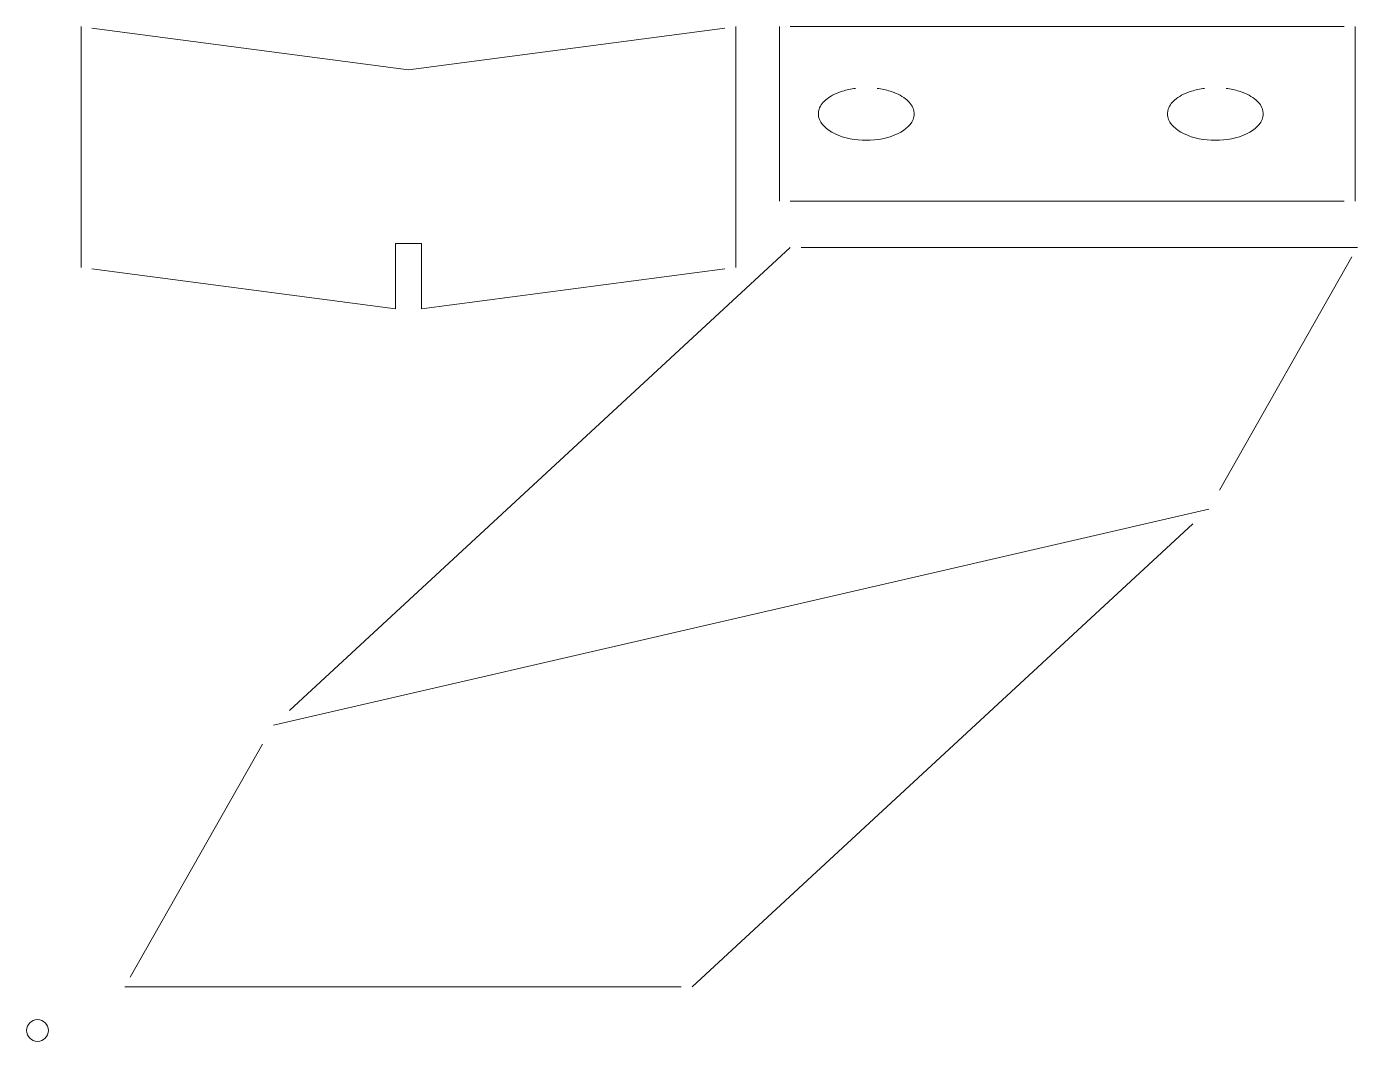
# Model space of a CAD drawing. Header units: inches. Extents: x -0.03 to 3.78, y -0.03 to 2.88.
import ezdxf

# ---------------------------------------------------------------- set-up
doc = ezdxf.new("R2010")
doc.units = ezdxf.units.IN
doc.header["$MEASUREMENT"] = 0
doc.layers.add('Layer1', color=7, linetype='Continuous', true_color=0xffffff)

msp = doc.modelspace()

# ---------------------------------------------------------------- linework, layer by layer
at = {"layer": 'Layer1', "color": 178, "lineweight": 13, "true_color": 0x000000}
for p, q in [((0.125, 2.875), (0.125, 2.1852)), ((1.0625, 2.7516), (0.156, 2.8709)), ((1.0625, 2.7516), (1.969, 2.8709)), ((2, 2.875), (2, 2.1852)), ((2.125, 2.875), (2.125, 2.625)), ((3.7434, 2.875), (2.1562, 2.875)), ((3.7747, 2.875), (3.7747, 2.625)), ((2.125, 2.625), (2.125, 2.375)), ((3.7747, 2.625), (3.7747, 2.375)), ((3.7434, 2.375), (2.1562, 2.375)), ((1.025, 2.2542), (1.025, 2.0667)), ((1.025, 2.2542), (1.1, 2.2542)), ((1.1, 2.2542), (1.1, 2.0667)), ((0.7216, 0.9168), (2.1559, 2.2425)), ((2.1871, 2.2425), (3.7809, 2.2425)), ((3.3861, 1.5474), (3.7654, 2.2153)), ((1.025, 2.0667), (0.156, 2.1811)), ((1.1, 2.0667), (1.969, 2.1811)), ((3.3552, 1.493), (0.6757, 0.8744)), ((3.3093, 1.4506), (1.875, 0.125)), ((0.6448, 0.8201), (0.2654, 0.1522)), ((1.8438, 0.125), (0.25, 0.125))]:
    msp.add_line(p, q, dxfattribs=at)
at = {"layer": 'Layer1', "color": 150, "lineweight": 13, "true_color": 0x288cf0}
msp.add_circle((0, 0), 0.0312, dxfattribs=at)
at = {"layer": 'Layer1', "color": 178, "lineweight": 13, "true_color": 0x000000}
for points in [[(2.3428, 2.698), (2.3303, 2.6964), (2.3017, 2.6904), (2.2633, 2.6733), (2.2374, 2.6445), (2.235, 2.6004), (2.2907, 2.557), (2.374, 2.5459), (2.4574, 2.557), (2.513, 2.6004), (2.5106, 2.6445), (2.4847, 2.6733), (2.4463, 2.6904), (2.4177, 2.6964), (2.4052, 2.698)], [(3.3428, 2.698), (3.3303, 2.6964), (3.3017, 2.6904), (3.2633, 2.6733), (3.2374, 2.6445), (3.235, 2.6004), (3.2907, 2.557), (3.374, 2.5459), (3.4574, 2.557), (3.513, 2.6004), (3.5106, 2.6445), (3.4847, 2.6733), (3.4463, 2.6904), (3.4177, 2.6964), (3.4052, 2.698)]]:
    msp.add_open_spline(points, degree=3, knots=[0, 0, 0, 0, 0.0379242, 0.0870561, 0.1247989, 0.1465895, 0.2119738, 0.3052928, 0.3986117, 0.4639961, 0.4857867, 0.5235295, 0.5726613, 0.6105856, 0.6105856, 0.6105856, 0.6105856], dxfattribs=at)

doc.saveas('drawing.dxf')
